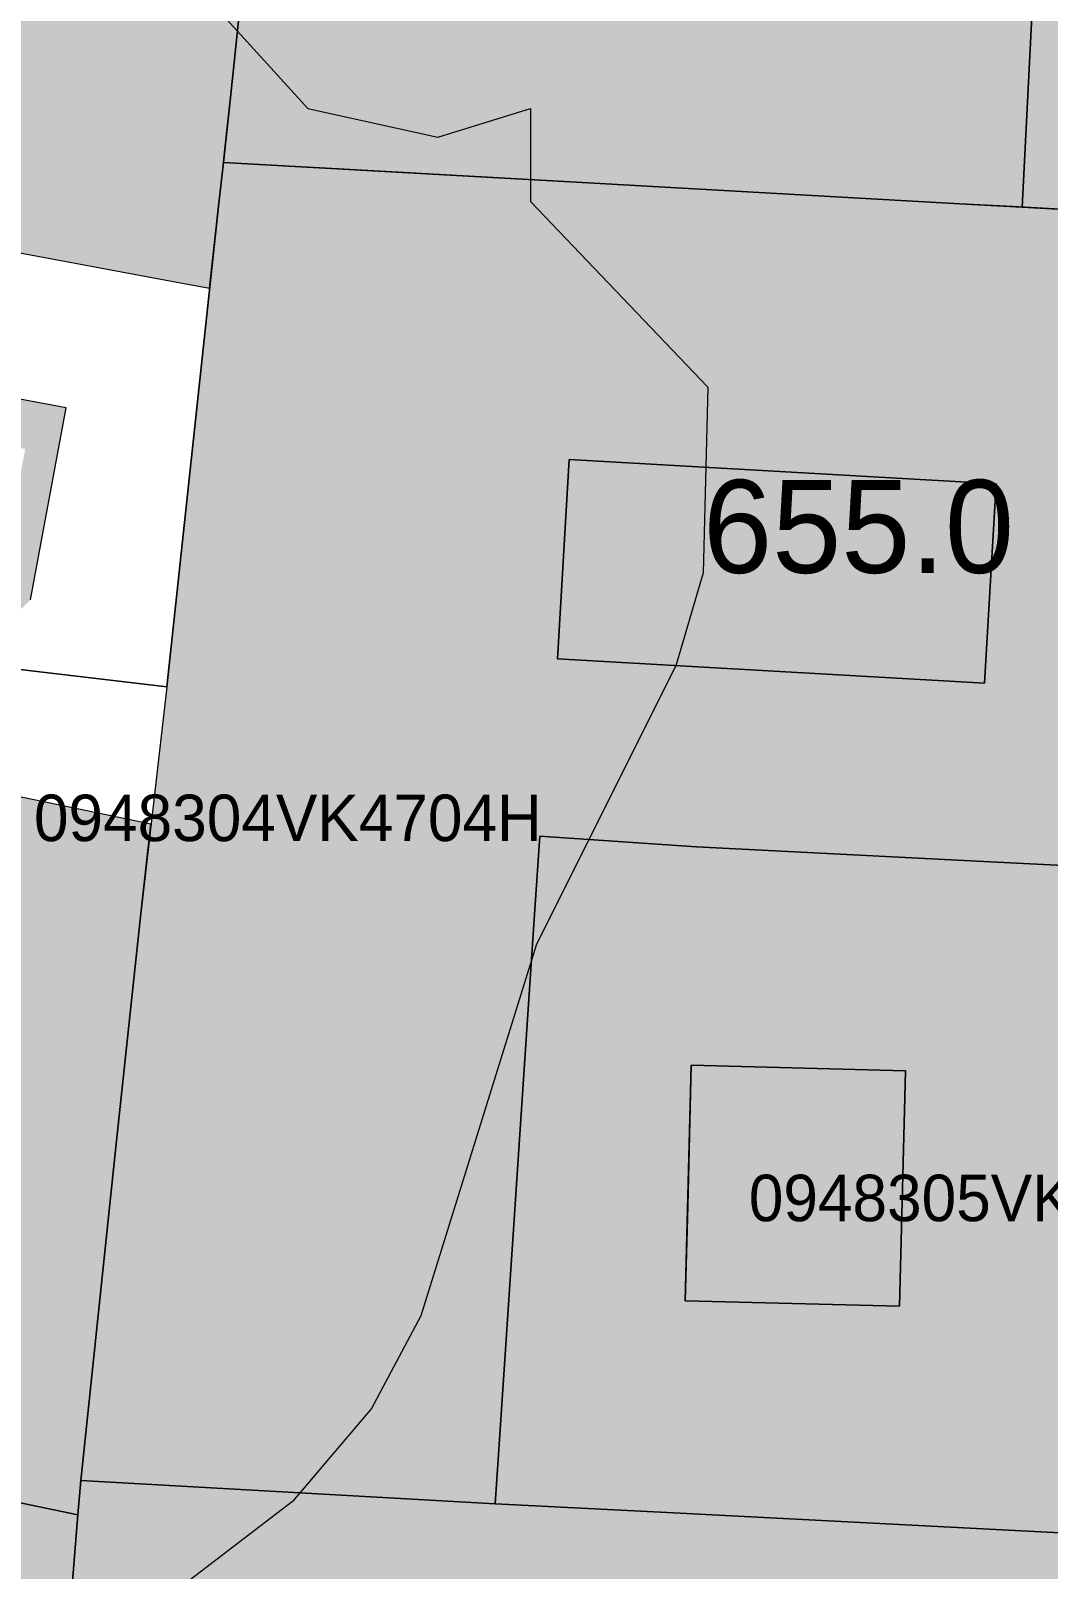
# Model space of a CAD drawing. Header units: metres. Extents: x -6 to 1255, y -2 to 532.
# Drawn here: x 1125.23 to 1147.13, y 221.39 to 254.51 of the extents above; entities that cross this region are included whole.
import ezdxf

# ---------------------------------------------------------------- set-up
doc = ezdxf.new("R2010")
doc.units = ezdxf.units.M
doc.header["$MEASUREMENT"] = 0
for name, color, linetype, lineweight, true_color in [('TPX_BUILDINGS', 7, 'CONTINUOUS', 0, 0x000000), ('TPX_BUILDINGS_HATCH', 7, 'CONTINUOUS', 0, 0xf0f0f0), ('TPX_BUILDINGS_SHADOWS_HATCH', 7, 'CONTINUOUS', 0, 0x000000), ('TPX_BUILDINGS_SHADOWS_OUTLINES', 7, 'CONTINUOUS', 0, 0x000000), ('TPX_CADASTRES', 7, 'CONTINUOUS', 0, 0x646464), ('TPX_CADASTRES_TEXT', 7, 'CONTINUOUS', 0, 0x000000), ('TPX_RELIEF_CONTOUR_LINES', 7, 'CONTINUOUS', 0, 0x969696), ('TPX_RELIEF_CONTOUR_LINES_TEXT', 7, 'CONTINUOUS', 0, 0x000000)]:
    doc.layers.add(name, color=color, linetype=linetype, lineweight=lineweight, true_color=true_color)

msp = doc.modelspace()

# ---------------------------------------------------------------- hatches: boundary and pattern name
at = {"layer": 'TPX_BUILDINGS_HATCH'}
for points in [[(1108.828, 253.592), (1108.647, 252.78), (1109.866, 252.552), (1128.264, 249.119), (1129.082, 248.966), (1129.278, 250.792), (1129.378, 251.672), (1129.402, 251.892), (1129.528, 253.072), (1129.778, 255.412), (1129.997, 257.442), (1130.335, 260.571), (1130.348, 260.692), (1130.648, 263.472), (1130.812, 264.991), (1131.128, 267.932), (1111.079, 270.742), (1110.871, 268.963), (1110.548, 266.192), (1110.458, 265.392), (1110.008, 261.492), (1109.993, 261.355), (1109.628, 258.192), (1109.568, 257.702), (1109.531, 257.382), (1109.33, 255.638), (1109.088, 253.552), (1108.828, 253.592)], [(1130.335, 260.571), (1129.997, 257.442), (1138.118, 256.311), (1141.458, 255.841), (1146.788, 255.101), (1146.568, 250.71), (1150.078, 250.514), (1152.278, 250.391), (1153.268, 250.336), (1153.898, 250.301), (1154.639, 250.26), (1157.838, 250.08), (1158.538, 250.041), (1159.178, 263.961), (1144.878, 265.991), (1140.628, 266.592), (1131.128, 267.932), (1130.812, 264.991), (1130.648, 263.472), (1130.348, 260.692), (1130.335, 260.571)], [(1094.568, 235.452), (1091.498, 224.542), (1092.008, 224.412), (1093.759, 223.934), (1094.648, 223.692), (1096.158, 223.282), (1096.987, 223.056), (1098.899, 222.534), (1100.558, 222.082), (1099.058, 216.502), (1103.808, 215.472), (1104.318, 217.892), (1121.778, 214.121), (1121.458, 211.921), (1125.318, 211.091), (1125.738, 216.221), (1125.968, 219.071), (1126.248, 222.561), (1105.238, 226.942), (1104.978, 226.072), (1103.538, 226.542), (1103.788, 227.352), (1102.138, 227.712), (1102.718, 229.832), (1105.458, 229.232), (1105.663, 229.994), (1109.058, 242.652), (1106.338, 242.972), (1106.728, 244.532), (1107.458, 247.442), (1108.647, 252.78), (1108.828, 253.592), (1105.388, 254.092), (1102.938, 254.442), (1100.028, 254.862), (1094.568, 235.452)], [(1125.968, 219.071), (1125.738, 216.221), (1130.118, 216.011), (1130.188, 217.481), (1129.438, 217.491), (1129.528, 219.371), (1132.118, 219.271), (1132.058, 215.921), (1134.338, 215.811), (1139.968, 215.551), (1140.148, 221.111), (1143.358, 220.951), (1143.378, 217.071), (1141.828, 217.121), (1141.848, 215.461), (1143.388, 215.391), (1144.288, 215.351), (1147.508, 215.201), (1150.118, 215.081), (1153.478, 214.921), (1156.928, 214.761), (1157.248, 221.671), (1152.658, 221.911), (1149.048, 222.091), (1138.928, 222.611), (1135.228, 222.801), (1126.308, 223.301), (1126.248, 222.561), (1125.968, 219.071)]]:
    msp.add_hatch(color=256, dxfattribs=at).paths.add_polyline_path(points)
h = msp.add_hatch(color=256, dxfattribs=at)
h.paths.add_polyline_path([(1127.06, 230.415), (1126.308, 223.301), (1135.228, 222.801), (1135.298, 223.861), (1136.068, 235.381), (1136.188, 237.171), (1139.558, 236.941), (1145.598, 236.631), (1149.738, 236.421), (1151.838, 236.311), (1153.178, 236.241), (1154.019, 236.198), (1157.898, 236.001), (1158.538, 250.041), (1157.838, 250.08), (1154.639, 250.26), (1153.898, 250.301), (1153.268, 250.336), (1152.278, 250.391), (1150.078, 250.514), (1146.568, 250.71), (1146.368, 250.721), (1145.228, 250.781), (1137.098, 251.241), (1133.26, 251.455), (1129.378, 251.672), (1129.278, 250.792), (1129.082, 248.966), (1128.158, 240.382), (1127.6, 235.505), (1127.06, 230.415)])
h.paths.add_polyline_path([(1136.57, 240.985), (1136.82, 245.275), (1146.01, 244.755), (1145.76, 240.465), (1136.57, 240.985)], flags=16)
h = msp.add_hatch(color=256, dxfattribs=at)
h.paths.add_polyline_path([(1135.298, 223.861), (1135.228, 222.801), (1138.928, 222.611), (1149.048, 222.091), (1152.658, 221.911), (1157.248, 221.671), (1157.898, 236.001), (1154.019, 236.198), (1153.178, 236.241), (1151.838, 236.311), (1149.738, 236.421), (1145.598, 236.631), (1139.558, 236.941), (1136.188, 237.171), (1136.068, 235.381), (1135.298, 223.861)])
h.paths.add_polyline_path([(1139.318, 227.171), (1139.448, 232.241), (1144.058, 232.121), (1143.928, 227.051), (1139.318, 227.171)], flags=16)
at = {"layer": 'TPX_BUILDINGS_SHADOWS_HATCH'}
for points in [[(1129.778, 255.412), (1129.378, 251.672), (1137.098, 251.241), (1145.228, 250.781), (1146.568, 250.71), (1146.788, 255.101), (1141.458, 255.841), (1138.118, 256.311), (1129.997, 257.442), (1129.778, 255.412)], [(1102.379, 228.593), (1102.138, 227.712), (1103.788, 227.352), (1103.538, 226.542), (1104.978, 226.072), (1105.238, 226.942), (1126.248, 222.561), (1126.308, 223.301), (1127.06, 230.415), (1127.6, 235.505), (1127.82, 237.427), (1120.717, 238.908), (1121.17, 240.895), (1117.871, 241.644), (1118.031, 241.804), (1118.222, 242.517), (1111.809, 243.714), (1112.579, 247.843), (1125.113, 245.504), (1124.342, 241.375), (1125.226, 242.259), (1125.997, 246.388), (1119.581, 247.585), (1120.387, 250.589), (1108.647, 252.78), (1107.458, 247.442), (1106.728, 244.532), (1106.338, 242.972), (1109.058, 242.652), (1112.358, 242.262), (1111.54, 238.935), (1117.79, 237.515), (1115.58, 227.815), (1105.663, 229.994), (1105.458, 229.232), (1102.718, 229.832), (1102.379, 228.593)], [(1136.82, 245.275), (1136.57, 240.985), (1145.76, 240.465), (1146.01, 244.755), (1136.82, 245.275)], [(1139.37, 229.214), (1139.318, 227.171), (1143.928, 227.051), (1144.058, 232.121), (1139.448, 232.241), (1139.37, 229.214)]]:
    msp.add_hatch(color=256, dxfattribs=at).paths.add_polyline_path(points)

# ---------------------------------------------------------------- linework, layer by layer
at = {"layer": 'TPX_BUILDINGS', "elevation": 0.042}
for points in [[(1130.335, 260.571), (1129.997, 257.442), (1138.118, 256.311), (1141.458, 255.841), (1146.788, 255.101), (1146.568, 250.71), (1150.078, 250.514), (1152.278, 250.391), (1153.268, 250.336), (1153.898, 250.301), (1154.639, 250.26), (1157.838, 250.08), (1158.538, 250.041), (1159.178, 263.961), (1144.878, 265.991), (1140.628, 266.592), (1131.128, 267.932), (1130.812, 264.991), (1130.648, 263.472), (1130.348, 260.692)], [(1136.57, 240.985), (1136.82, 245.275), (1146.01, 244.755), (1145.76, 240.465)], [(1135.298, 223.861), (1135.228, 222.801), (1138.928, 222.611), (1149.048, 222.091), (1152.658, 221.911), (1157.248, 221.671), (1157.898, 236.001), (1154.019, 236.198), (1153.178, 236.241), (1151.838, 236.311), (1149.738, 236.421), (1145.598, 236.631), (1139.558, 236.941), (1136.188, 237.171), (1136.068, 235.381)], [(1139.318, 227.171), (1139.448, 232.241), (1144.058, 232.121), (1143.928, 227.051)]]:
    msp.add_lwpolyline(points, close=True, dxfattribs=at)
for points in [[(1109.33, 255.638), (1109.088, 253.552), (1108.828, 253.592), (1108.647, 252.78), (1109.866, 252.552), (1128.264, 249.119), (1129.082, 248.966), (1129.278, 250.792), (1129.378, 251.672), (1129.402, 251.892), (1129.528, 253.072), (1129.778, 255.412)], [(1150.078, 250.514), (1146.568, 250.71), (1146.368, 250.721), (1145.228, 250.781), (1137.098, 251.241), (1133.26, 251.455), (1129.378, 251.672), (1129.278, 250.792), (1129.082, 248.966), (1128.158, 240.382), (1127.6, 235.505), (1127.06, 230.415), (1126.308, 223.301), (1135.228, 222.801), (1135.298, 223.861), (1136.068, 235.381), (1136.188, 237.171), (1139.558, 236.941), (1145.598, 236.631), (1149.738, 236.421)], [(1125.968, 219.071), (1126.248, 222.561), (1105.238, 226.942)], [(1156.928, 214.761), (1157.248, 221.671), (1152.658, 221.911), (1149.048, 222.091), (1138.928, 222.611), (1135.228, 222.801), (1126.308, 223.301), (1126.248, 222.561), (1125.968, 219.071)]]:
    msp.add_lwpolyline(points, dxfattribs=at)
at = {"layer": 'TPX_BUILDINGS_SHADOWS_OUTLINES', "elevation": 0.039}
for points in [[(1129.778, 255.412), (1129.378, 251.672), (1137.098, 251.241), (1145.228, 250.781), (1146.568, 250.71), (1146.788, 255.101), (1141.458, 255.841), (1138.118, 256.311), (1129.997, 257.442)], [(1136.82, 245.275), (1136.57, 240.985), (1145.76, 240.465), (1146.01, 244.755)], [(1139.37, 229.214), (1139.318, 227.171), (1143.928, 227.051), (1144.058, 232.121), (1139.448, 232.241)]]:
    msp.add_lwpolyline(points, close=True, dxfattribs=at)
for points in [[(1125.226, 242.259), (1125.997, 246.388), (1119.581, 247.585)], [(1105.238, 226.942), (1126.248, 222.561), (1126.308, 223.301), (1127.06, 230.415), (1127.6, 235.505), (1127.82, 237.427), (1120.717, 238.908)]]:
    msp.add_lwpolyline(points, dxfattribs=at)
at = {"layer": 'TPX_CADASTRES', "elevation": 0.024}
for points in [[(1106.728, 244.532), (1106.338, 242.972), (1112.358, 242.262), (1118.668, 241.512), (1121.658, 241.152), (1128.158, 240.382), (1129.278, 250.792), (1129.378, 251.672), (1129.528, 253.072), (1129.778, 255.412), (1130.648, 263.472), (1131.128, 267.932), (1111.079, 270.742), (1110.548, 266.192), (1110.458, 265.392), (1110.008, 261.492), (1109.628, 258.192), (1109.568, 257.702), (1109.088, 253.552), (1108.828, 253.592), (1107.458, 247.442)], [(1129.528, 253.072), (1129.378, 251.672), (1137.098, 251.242), (1145.228, 250.782), (1146.368, 250.722), (1152.278, 250.392), (1153.898, 250.302), (1158.538, 250.042), (1159.178, 263.962), (1144.878, 265.992), (1140.628, 266.592), (1131.128, 267.932), (1130.648, 263.472), (1129.778, 255.412)], [(1135.298, 223.862), (1135.228, 222.802), (1138.928, 222.612), (1149.048, 222.092), (1152.658, 221.912), (1157.248, 221.672), (1157.898, 236.002), (1153.178, 236.242), (1151.838, 236.312), (1149.738, 236.422), (1145.598, 236.632), (1139.558, 236.942), (1136.188, 237.172), (1136.068, 235.382)], [(1125.968, 219.072), (1125.738, 216.222), (1130.118, 216.012), (1132.058, 215.922), (1134.338, 215.812), (1139.968, 215.552), (1141.848, 215.462), (1143.388, 215.392), (1144.288, 215.352), (1147.508, 215.202), (1150.118, 215.082), (1153.478, 214.922), (1156.928, 214.762), (1157.248, 221.672), (1152.658, 221.912), (1149.048, 222.092), (1138.928, 222.612), (1135.228, 222.802), (1126.308, 223.302), (1126.248, 222.562)]]:
    msp.add_lwpolyline(points, close=True, dxfattribs=at)
for points in [[(1125.968, 219.072), (1126.248, 222.562), (1105.238, 226.942), (1104.978, 226.072), (1103.538, 226.542), (1103.788, 227.352), (1102.138, 227.712), (1102.718, 229.832), (1105.458, 229.232), (1109.058, 242.652), (1106.338, 242.972), (1106.728, 244.532), (1107.458, 247.442), (1108.828, 253.592), (1105.388, 254.092), (1102.938, 254.442), (1100.028, 254.862), (1094.568, 235.452), (1091.498, 224.542), (1092.008, 224.412), (1094.648, 223.692), (1096.158, 223.282), (1100.558, 222.082), (1099.058, 216.502)], [(1105.238, 226.942), (1126.248, 222.562), (1126.308, 223.302), (1135.228, 222.802), (1135.298, 223.862), (1136.068, 235.382), (1136.188, 237.172), (1139.558, 236.942), (1145.598, 236.632), (1149.738, 236.422), (1151.838, 236.312), (1153.178, 236.242), (1157.898, 236.002), (1158.538, 250.042), (1153.898, 250.302), (1152.278, 250.392), (1146.368, 250.722), (1145.228, 250.782), (1137.098, 251.242), (1129.378, 251.672), (1129.278, 250.792), (1128.158, 240.382), (1121.658, 241.152)]]:
    msp.add_lwpolyline(points, dxfattribs=at)
at = {"layer": 'TPX_RELIEF_CONTOUR_LINES', "elevation": 0.045}
msp.add_lwpolyline([(1129.38, 254.829), (1131.193, 252.83), (1133.991, 252.215), (1135.99, 252.83), (1135.99, 250.831), (1139.804, 246.834), (1139.7, 242.837), (1139.117, 240.838), (1136.114, 234.842), (1133.624, 226.848), (1132.564, 224.849), (1130.866, 222.85), (1125.999, 219.124), (1122.002, 217.562), (1118.006, 217.881), (1102.02, 221.052), (1098.19, 222.85), (1096.409, 224.849), (1095.641, 226.848), (1095.597, 230.845), (1095.117, 232.844), (1094.209, 234.842), (1092.029, 237.241), (1088.032, 237.241)], dxfattribs=at)

# ---------------------------------------------------------------- texts
at = {"layer": 'TPX_CADASTRES_TEXT'}
for s, p in [('0948304VK4704H', (1125.302, 237.064, 0.024)), ('0948305VK4704H', (1140.685, 228.883, 0.024))]:
    msp.add_text(s, height=1, dxfattribs=at).set_placement(p)
at = {"layer": 'TPX_RELIEF_CONTOUR_LINES_TEXT'}
msp.add_text('655.0', height=2, dxfattribs=at).set_placement((1139.7, 242.837, 0.045))

doc.saveas('drawing.dxf')
